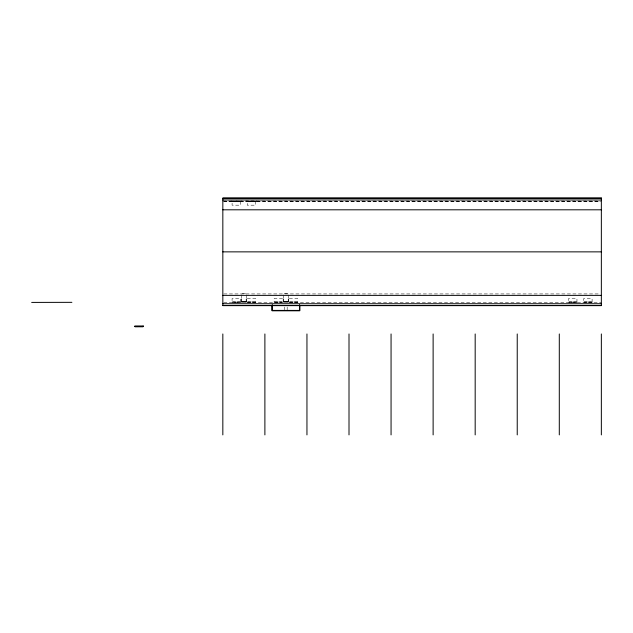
<?xml version="1.0" encoding="UTF-8"?>
<svg xmlns="http://www.w3.org/2000/svg" width="633" height="633" viewBox="0 0 633 633"><rect width="100%" height="100%" fill="white"/><g stroke="black" fill="none" stroke-linecap="round" stroke-linejoin="round"><path stroke-width="0.47" stroke-dasharray="3.17 2.37" d="M241.252 201.397L241.664 200.985L241.664 201.397M256.397 201.397L256.808 200.985L256.808 201.397M230.918 201.397L230.918 200.985L241.664 200.985M246.055 201.397L246.055 200.985L256.808 200.985M222.832 201.057L600.361 201.057M223.821 201.231L601.35 201.231M223.821 201.397L600.361 201.397M232.082 201.484L240.493 201.484M247.226 201.484L255.637 201.484M232.082 201.65L240.493 201.65M247.226 201.65L255.637 201.65M232.588 201.777L235.872 201.777M236.71 201.777L239.994 201.777M247.732 201.777L251.008 201.777M251.855 201.777L255.131 201.777M223.821 293.926L599.372 293.926M247.226 298.547L255.637 298.547L255.637 302.337M282.555 298.547L274.144 298.547L274.144 302.337M289.281 298.547L297.692 298.547L297.692 302.337M232.588 301.957L235.872 301.957M236.71 301.957L239.994 301.957M247.732 301.957L251.008 301.957M251.855 301.957L255.131 301.957M274.651 301.957L277.927 301.957M278.765 301.957L282.049 301.957M289.787 301.957L293.071 301.957M293.91 301.957L297.194 301.957M569.051 301.957L572.327 301.957M573.174 301.957L576.449 301.957M584.188 301.957L587.471 301.957M588.31 301.957L591.594 301.957M232.082 302.083L240.493 302.083M247.226 302.083L255.637 302.083M274.144 302.083L282.555 302.083M289.281 302.083L297.692 302.083M568.545 302.083L576.956 302.083M583.689 302.083L592.1 302.083M223.758 302.25L240.619 302.25M247.226 302.25L282.555 302.25M289.281 302.25L601.35 302.25M246.055 200.985L246.466 201.397M230.918 200.985L231.33 201.397M592.1 302.337L592.1 298.547L583.689 298.547L583.689 302.337M591.594 302.083L588.31 302.083M587.471 302.083L584.188 302.083M576.956 302.337L576.956 298.547L568.545 298.547L568.545 302.337M576.449 302.083L573.174 302.083M572.327 302.083L569.051 302.083M297.194 302.083L293.91 302.083M293.071 302.083L289.787 302.083M288.442 298.151L288.442 293.506L283.394 293.506L283.394 298.151M287.176 307.005L287.176 309.814M284.66 307.005L284.66 309.814M282.049 302.083L278.765 302.083M277.927 302.083L274.651 302.083M255.597 201.144L255.637 205.179L247.226 205.179L247.266 201.144M255.131 201.65L251.855 201.65M255.131 302.083L251.855 302.083M251.008 201.65L247.732 201.65M251.008 302.083L247.732 302.083M246.387 298.151L246.387 293.506L241.339 293.506L241.339 298.151M240.493 201.31L240.493 205.179L232.082 205.179L232.129 201.144M240.493 302.337L240.493 298.547L232.082 298.547L232.082 302.337M240.453 201.144L240.453 201.65M239.994 201.65L236.71 201.65M239.994 302.083L236.71 302.083M235.872 201.65L232.588 201.65M235.872 302.083L232.588 302.083"/><path stroke-width="0.95" d="M222.832 198.2L601.35 198.2M222.832 199.981L601.35 199.981M222.832 209.808L601.35 209.808M222.832 251.863L601.35 251.863M222.832 295.374L601.35 295.374M241.759 301.696L245.96 301.696M283.821 301.696L288.015 301.696M222.832 303.745L601.35 303.745M222.832 305.533L601.35 305.533M135.098 326.525L138.801 326.525M139.22 326.525L142.916 326.525M601.35 333.963L601.35 434.903M559.295 333.963L559.295 434.903M517.232 333.963L517.232 434.903M475.177 333.963L475.177 434.903M433.122 333.963L433.122 434.903M391.059 333.963L391.059 434.903M349.005 333.963L349.005 434.903M306.95 333.963L306.95 434.903M299.797 305.138L299.797 310.748L272.04 310.748L272.04 305.138M299.631 305.082L299.631 310.574L272.206 310.574L272.206 305.082M299.464 305.027L299.464 310.407L272.372 310.407L272.372 305.027M288.442 299.077L288.442 301.862L283.394 301.862L283.394 299.077M264.887 333.963L264.887 434.903M246.387 299.077L246.387 301.862L241.339 301.862L241.339 299.077M222.832 333.963L222.832 434.903M142.916 326.652L139.22 326.652M138.801 326.652L135.098 326.652M71.885 302.337L31.674 302.416M601.35 198.097L222.832 198.097L222.832 305.628L601.35 305.628L601.35 198.097M143.216 325.979L134.805 325.979L134.805 326.652L143.216 326.652L143.216 325.979"/></g></svg>
